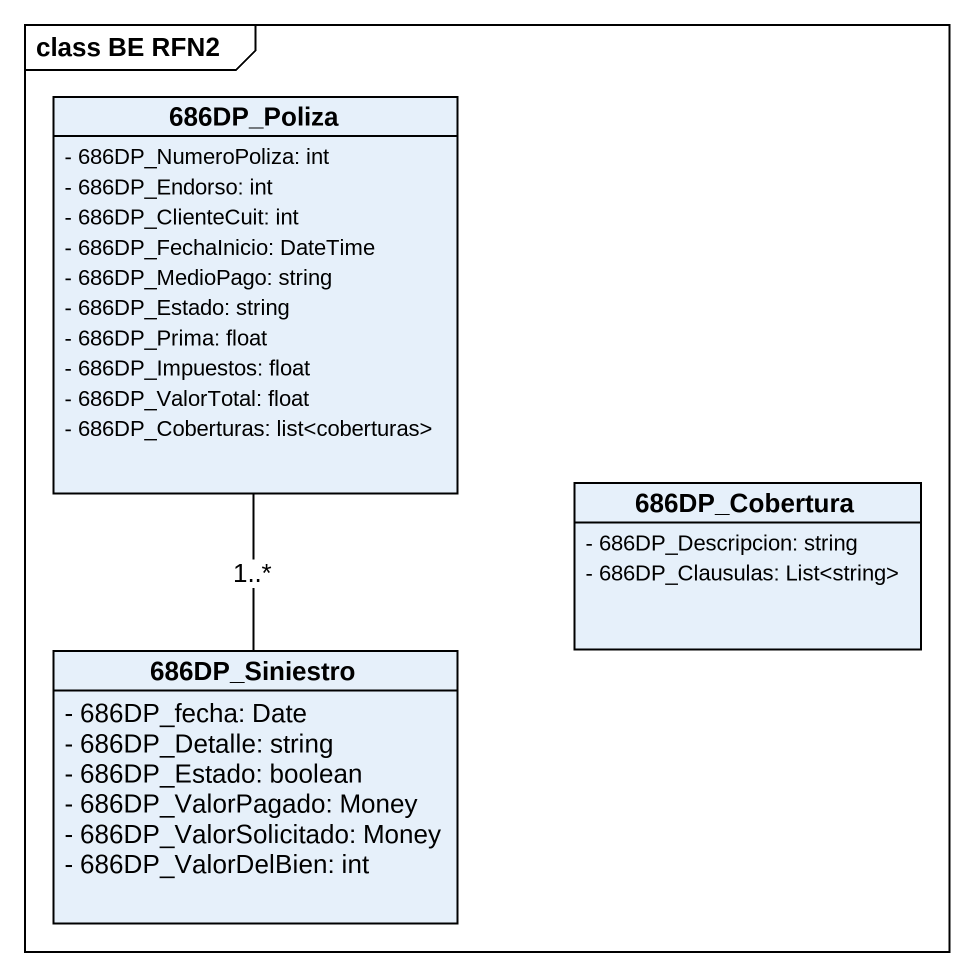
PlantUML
@startuml
mainframe class BE RFN2
hide circle
hide empty members
skinparam classAttributeIconSize 0
class "686DP_Poliza" as c686DP_Poliza {
  - 686DP_NumeroPoliza: int
  - 686DP_Endorso: int
  - 686DP_ClienteCuit: int
  - 686DP_FechaInicio: DateTime
  - 686DP_MedioPago: string
  - 686DP_Estado: string
  - 686DP_Prima: float
  - 686DP_Impuestos: float
  - 686DP_ValorTotal: float
  - 686DP_Coberturas: list<coberturas>
}
class "686DP_Cobertura" as c686DP_Cobertura {
  - 686DP_Descripcion: string
  - 686DP_Clausulas: List<string>
}
class "686DP_Siniestro" as c686DP_Siniestro {
  - 686DP_fecha: Date
  - 686DP_Detalle: string
  - 686DP_Estado: boolean
  - 686DP_ValorPagado: Money
  - 686DP_ValorSolicitado: Money
  - 686DP_ValorDelBien: int
}
c686DP_Poliza -- c686DP_Siniestro : 1..*
@enduml
